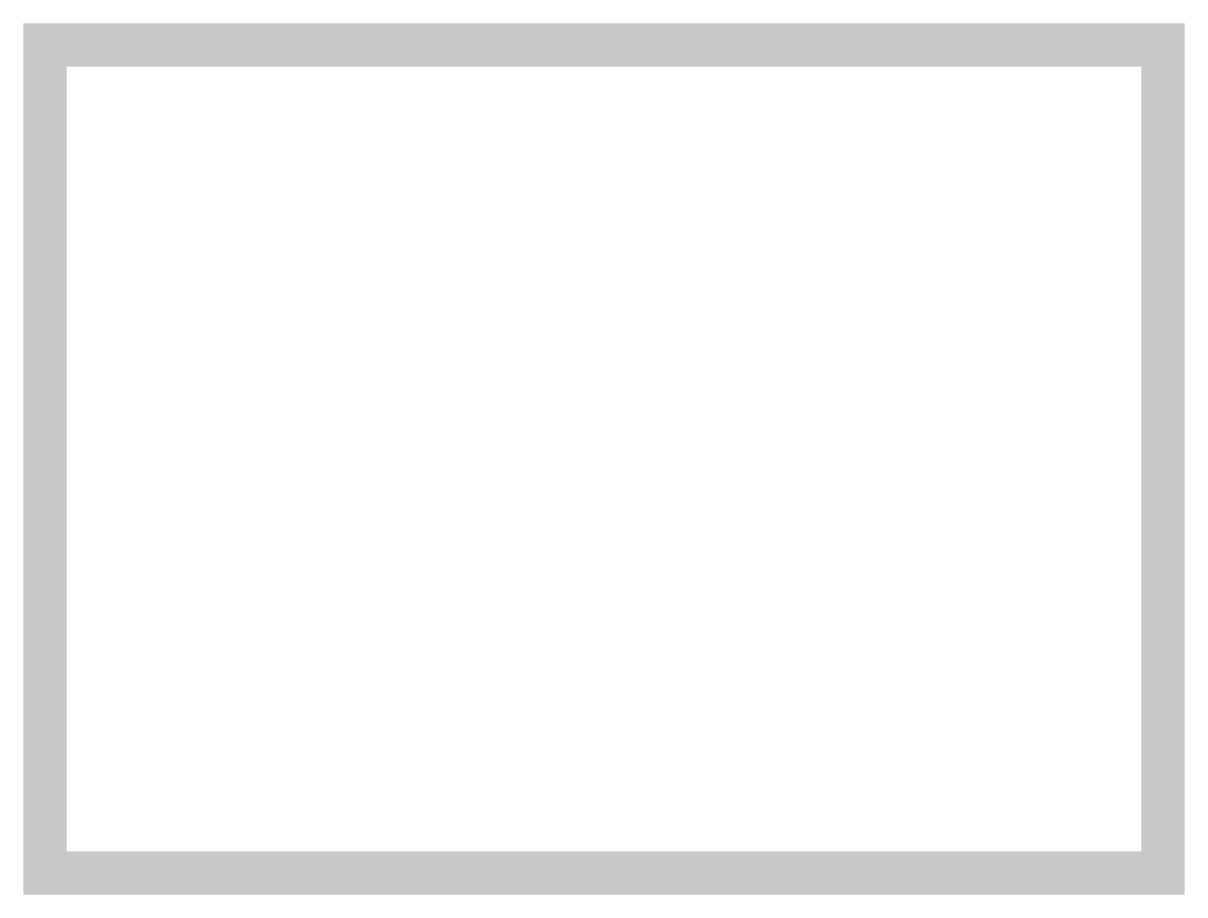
# Model space of a CAD drawing. Header units: millimetres. Extents: x 0 to 8000, y 0 to 6000.
import ezdxf

# ---------------------------------------------------------------- set-up
doc = ezdxf.new("R2010")
doc.units = ezdxf.units.MM

msp = doc.modelspace()

# ---------------------------------------------------------------- hatches: boundary and pattern name
at = {"layer": 'A-WALL'}
h = msp.add_hatch(color=7, dxfattribs=at)
h.dxf.hatch_style = 1
h.paths.add_polyline_path([(0, 5700), (8000, 5700), (8000, 6000), (0, 6000)])
h = msp.add_hatch(color=7, dxfattribs=at)
h.dxf.hatch_style = 1
h.paths.add_polyline_path([(0, 300), (300, 300), (300, 5700), (0, 5700)])
h = msp.add_hatch(color=7, dxfattribs=at)
h.dxf.hatch_style = 1
h.paths.add_polyline_path([(7700, 300), (8000, 300), (8000, 5700), (7700, 5700)])
h = msp.add_hatch(color=7, dxfattribs=at)
h.dxf.hatch_style = 1
h.paths.add_polyline_path([(0, 0), (8000, 0), (8000, 300), (0, 300)])

doc.saveas('drawing.dxf')
